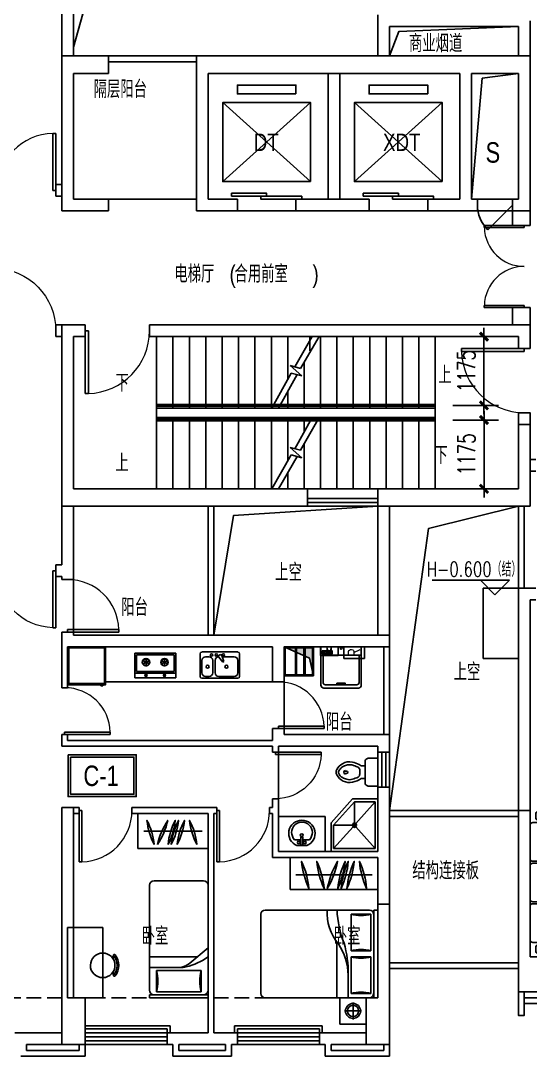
# Model space of a CAD drawing. Extents: x -455524 to -421924, y -543872 to -514072.
# Drawn here: x -443424 to -434722, y -543872 to -526172 of the extents above; entities that cross this region are included whole.
import ezdxf

# ---------------------------------------------------------------- set-up
doc = ezdxf.new("R2010")
doc.units = 0
doc.header["$LTSCALE"] = 1000
doc.header["$MEASUREMENT"] = 0
doc.linetypes.add('DASH', pattern=[0.35, 0.25, -0.1])
doc.layers.get('0').update_dxf_attribs({"linetype": 'CONTINUOUS'})
doc.layers.get('Defpoints').update_dxf_attribs({"linetype": 'CONTINUOUS'})
for name, color, linetype in [('COLUMN', 5, 'CONTINUOUS'), ('FUR', 8, 'CONTINUOUS'), ('LINE', 21, 'CONTINUOUS'), ('LVTRY', 8, 'CONTINUOUS'), ('PUB_DIM', 3, 'CONTINUOUS'), ('PUB_TEXT', 7, 'CONTINUOUS'), ('R_NAME', 255, 'CONTINUOUS'), ('STAIR', 3, 'CONTINUOUS'), ('WALL', 2, 'CONTINUOUS'), ('WINDOW', 3, 'CONTINUOUS'), ('WINDOW2', 4, 'CONTINUOUS'), ('家具', 145, 'CONTINUOUS'), ('户型编号', 7, 'CONTINUOUS'), ('拦杆', 3, 'CONTINUOUS'), ('栏杆', 140, 'CONTINUOUS'), ('热水器', 193, 'CONTINUOUS'), ('燃气表', 3, 'CONTINUOUS')]:
    doc.layers.add(name, color=color, linetype=linetype)
doc.styles.add('_TCH_DIM', font='SIMPLEX', dxfattribs={"bigfont": 'GBCBIG'})
doc.styles.add('_ZBHZ', font='zbtxt.shx', dxfattribs={"width": 0.8, "bigfont": 'ZBHZ.shx'})
doc.styles.add('DIM_FONT', font='ROMAND.shx', dxfattribs={"width": 0.7})
doc.styles.add('RMD', font='romand.shx', dxfattribs={"width": 0.85})
doc.dimstyles.new('DIMN', dxfattribs={"dimtxt": 300, "dimasz": 1, "dimexe": 250, "dimexo": 300, "dimgap": 150, "dimtad": 1, "dimdec": 0, "dimzin": 0, "dimdsep": 46, "dimtxsty": 'DIM_FONT', "dimblk": '_DIMX', "dimcen": 0.09, "dimclrt": 7, "dimadec": 0, "dimazin": 0, "dimtfac": 1, "dimtdec": 0, "dimtix": 1, "dimtmove": 2, "dimatfit": 3, "dimldrblk": '_DIMX', "dimfxl": 1, "dimtolj": 1, "dimtzin": 0, "dimarcsym": 0})

# ---------------------------------------------------------------- blocks, each defined once
blk = doc.blocks.new('$PLAN$00001587')
for p, q in [((-173, 177), (-179, 184)), ((-137, 159), (-161, 187)), ((-121, 172), (-145, 200)), ((122, 171), (146, 200)), ((137, 159), (162, 187)), ((173, 177), (179, 184)), ((210, 4), (210, -4))]:
    blk.add_line(p, q)
at = {"linetype": 'Continuous'}
blk.add_arc((0, 0), 210, 0.9699, 359.0301, dxfattribs=at)
for centre, radius, start, end in [((-165, 197), 20, 129.3676, 223.7793), ((0, -4), 280, 50.6324, 129.3676), ((0, -4), 250, 46.2207, 133.7793), ((165, 197), 20, 316.2207, 50.6324)]:
    blk.add_arc(centre, radius, start, end)
blk = doc.blocks.new('bed')
at = {"layer": '家具'}
for p, q in [((3756605, -1061231), (3756605, -1060231)), ((3756657, -1060231), (3756605, -1060231)), ((3756657, -1061231), (3756657, -1060231)), ((3756709, -1060348), (3756709, -1061114)), ((3757072, -1060348), (3756709, -1060348)), ((3756735, -1060231), (3758527, -1060231)), ((3757072, -1061114), (3757072, -1060348)), ((3757124, -1060231), (3757124, -1060782)), ((3757306, -1060231), (3757306, -1061049)), ((3758605, -1060309), (3758605, -1061153)), ((3757458, -1061231), (3757198, -1060921)), ((3756709, -1061114), (3757072, -1061114)), ((3756657, -1061231), (3756605, -1061231)), ((3758527, -1061231), (3756735, -1061231))]:
    blk.add_line(p, q, dxfattribs=at)
for centre, radius, start, end in [((3756735, -1060309), 77.9, 90, 180), ((3756891, -1059725), 649, 253.7398, 286.2602), ((3758527, -1060309), 77.9, 0, 90), ((3757436, -1060720), 312, 180, 220.1059), ((3757436, -1060782), 312, 180, 193.3928), ((3758161, -1060610), 1057, 193.3928, 216.0202), ((3756891, -1061738), 649, 73.7398, 106.2602), ((3756735, -1061153), 77.9, 180, 270), ((3758527, -1061153), 77.9, 270, 0)]:
    blk.add_arc(centre, radius, start, end, dxfattribs=at)
blk = doc.blocks.new('$plan$00000379')
for p, q in [((-575, 18), (-536, 18)), ((-572, 18), (-572, 18)), ((-536, -22), (-576, -21))]:
    blk.add_line(p, q)
for points in [[(-285, -110, -0.082371), (-434, -171, -0.174047), (-592, -152, -0.152847), (-702, -46, -0.25487), (-702, 46, -0.135193), (-607, 144, -0.19268), (-434, 171, -0.066715), (-320, 128, 0.008412), (-285, 110), (-220, 110), (-220, -110)], [(-307, -1, -0.073764), (-317, -64, -0.219411), (-337, -85, -0.018016), (-436, -122, -0.163008), (-533, -122, -0.084559), (-606, -92, -0.185519), (-666, -26, -0.252786), (-658, 39, -0.083694), (-606, 90, -0.078323), (-556, 115, -0.086951), (-477, 126, -0.071278), (-416, 114, -0.021719), (-371, 97, 0.016169), (-337, 83, -0.158768), (-324, 73, -0.168814), (-308, 12)]]:
    blk.add_lwpolyline(points, format="xyb", close=True)
for points in [[(-155, 240, 0.414214), (-220, 175, 0.414214)], [(-220, -175, 0.414214), (-155, -240, 0.414214)]]:
    blk.add_lwpolyline(points, format="xyb")
for points in [[(0, 240), (-155, 240)], [(0, -240), (0, 240)], [(-220, 110), (-285, 110)], [(-220, 175), (-220, -175)], [(-285, -110), (-220, -110)], [(-155, -240), (0, -240)]]:
    blk.add_lwpolyline(points)
for centre, radius, start, end in [((-549, -3), 33.2, 100.0495, 259.9505), ((-536, -2), 20, 270, 90)]:
    blk.add_arc(centre, radius, start, end)
blk = doc.blocks.new('A$C1D296921')
for p, q in [((570, 650), (570, 670)), ((600, 670), (570, 670)), ((600, 650), (600, 670))]:
    blk.add_line(p, q)
for points in [[(0, 0), (650, 0), (650, 650), (0, 650)], [(20, 20), (630, 20), (630, 630), (20, 630)]]:
    blk.add_lwpolyline(points, close=True)
blk = doc.blocks.new('$plan$00000349')
at = {"color": 0, "linetype": 'ByBlock'}
for p, q in [((-307, 0), (307, 0)), ((-338, -419), (-338, -31)), ((-307, -143), (-307, -358)), ((-184, -82), (-245, -82)), ((-123, -358), (-123, -143)), ((-82, -143), (-82, -358)), ((53, -173), (-18, -87)), ((2, -48), (-12, -57)), ((31, -59), (70, -163)), ((245, -82), (40, -82)), ((70, -163), (53, -173)), ((307, -358), (307, -143)), ((337, -31), (337, -419)), ((307, -450), (-307, -450)), ((-245, -419), (-184, -419)), ((-20, -419), (245, -419))]:
    blk.add_line(p, q, dxfattribs=at)
for centre, radius in [((-143, -51), 20.5), ((-61, -51), 20.5), ((61, -51), 20.5), ((-210, -251), 25.6), ((112, -251), 25.6)]:
    blk.add_circle(centre, radius, dxfattribs=at)
for centre, radius, start, end in [((-307, -31), 30.7, 90, 180), ((307, -31), 30.7, 0, 90), ((-245, -143), 61.4, 90, 180), ((-184, -143), 61.4, 0, 90), ((-20, -143), 61.4, 90, 180), ((-2, -74), 20.5, 120, 219.4623), ((12, -66), 20.5, 20.5377, 120), ((245, -143), 61.4, 0, 90), ((-307, -419), 30.7, 180, 270), ((-245, -358), 61.4, 180, 270), ((-184, -358), 61.4, 270, 0), ((-20, -358), 61.4, 180, 270), ((245, -358), 61.4, 270, 0), ((307, -419), 30.7, 270, 0)]:
    blk.add_arc(centre, radius, start, end, dxfattribs=at)
blk = doc.blocks.new('$plan$00001628')
for p, q in [((-20, 0), (20, 0)), ((20, 0), (20, -150)), ((-23, -104), (-144, -104)), ((-20, -150), (-20, 0)), ((20, -150), (-20, -150)), ((136, -104), (24, -104))]:
    blk.add_line(p, q)
blk.add_lwpolyline([(-97, 9, 5.110404), (92, 9)], format="xyb", close=True)
for centre, radius in [((-57, -52), 26.7), ((0, -190), 27.8), ((57, -52), 26.7)]:
    blk.add_circle(centre, radius)
blk.add_arc((-4, -243), 197, 135.2527, 44.7473)
blk = doc.blocks.new('A$C70047E59')
for p, q in [((0, 700), (0, 0)), ((0, 700), (424, 700)), ((80, 700), (80, 0)), ((110, 670), (110, 30)), ((110, 670), (394, 670)), ((258, 524), (232, 570)), ((277, 524), (304, 570)), ((394, 670), (394, 30)), ((424, 700), (424, 0)), ((249, 508), (196, 508)), ((258, 491), (232, 445)), ((277, 491), (304, 445)), ((287, 508), (340, 508)), ((249, 192), (196, 192)), ((258, 209), (232, 255)), ((277, 209), (304, 255)), ((287, 192), (340, 192)), ((0, 0), (424, 0)), ((110, 30), (394, 30)), ((258, 176), (232, 130)), ((277, 176), (304, 130))]:
    blk.add_line(p, q)
for centre, radius in [((268, 508), 63.8), ((268, 508), 58.8), ((44, 508), 18.8), ((44, 508), 13.8), ((268, 508), 18.8), ((268, 508), 13.8), ((44, 192), 18.8), ((44, 192), 13.8), ((268, 192), 63.8), ((268, 192), 58.8), ((268, 192), 18.8), ((268, 192), 13.8)]:
    blk.add_circle(centre, radius)
blk = doc.blocks.new('$PLAN$00000313')
at = {"color": 0, "linetype": 'ByBlock'}
for p, q in [((-2000, 72), (-2000, 1428)), ((-1928, 1500), (-145, 1500)), ((-458, 1428), (-458, 801)), ((-120, 1428), (-458, 1428)), ((-120, 801), (-120, 1428)), ((-72, 1500), (-72, 0)), ((-72, 1500), (0, 1500)), ((0, 1500), (0, 0)), ((-699, 946), (-699, 0)), ((-458, 801), (-120, 801)), ((-458, 699), (-458, 72)), ((-120, 699), (-458, 699)), ((-120, 72), (-120, 699)), ((-506, 398), (-506, 0)), ((-145, 0), (-1928, 0)), ((-458, 72), (-120, 72)), ((-72, 0), (0, 0))]:
    blk.add_line(p, q, dxfattribs=at)
for centre, radius, start, end in [((-1928, 1428), 72.3, 90, 180), ((-18, 1464), 852, 177.5673, 219.5461), ((1073, 1581), 1773, 182.616, 201.4069), ((-289, 2006), 602, 253.7398, 286.2602), ((-145, 1428), 72.3, 0, 90), ((-1574, 344), 1069, 2.229, 32.7075), ((-2367, 420), 1861, 359.3228, 16.0392), ((-289, 223), 602, 73.7398, 106.2602), ((-289, 1277), 602, 253.7398, 286.2602), ((-1928, 72), 72.3, 180, 270), ((-289, -506), 602, 73.7398, 106.2602), ((-145, 72), 72.3, 270, 0)]:
    blk.add_arc(centre, radius, start, end, dxfattribs=at)
blk = doc.blocks.new('A$C4C875361')
blk.add_line((4, 561), (687, 561))
blk.add_lwpolyline([(640, 0), (50, 0, -0.414214), (0, 50), (0, 706), (690, 706), (690, 50, -0.414214)], format="xyb", close=True)
blk.add_lwpolyline([(652, 561), (652, 95, -0.414214), (612, 55), (78, 55, -0.414214), (38, 95), (38, 561)], format="xyb")
for points in [[(668, 634), (497, 634), (497, 586), (668, 586)], [(508, 620), (522, 620), (522, 607), (508, 607)], [(534, 620), (547, 620), (547, 607), (534, 607)], [(558, 620), (572, 620), (572, 607), (558, 607)], [(584, 620), (598, 620), (598, 607), (584, 607)], [(626, 596), (654, 596), (654, 626), (626, 626)]]:
    blk.add_lwpolyline(points, close=True)
blk.add_lwpolyline([(274, 55), (274, 82), (345, 82), (416, 82), (416, 55)])
blk.add_circle((345, 680), 16)
blk = doc.blocks.new('A$C75AC3E41')
at = {"layer": 'FUR'}
for p, q in [((847, 3727), (847, 3650)), ((1463, 3771), (891, 3771)), ((1507, 3727), (1507, 3650)), ((1554, 3727), (1554, 3650)), ((2170, 3771), (1598, 3771)), ((2214, 3727), (2214, 3650)), ((651, 3543), (651, 3180)), ((695, 3587), (772, 3587)), ((816, 3543), (816, 3180)), ((1463, 3606), (891, 3606)), ((1441, 3573), (913, 3573)), ((2170, 3606), (1598, 3606)), ((2148, 3573), (1620, 3573)), ((2259, 3543), (2259, 3180)), ((2380, 3587), (2303, 3587)), ((2424, 3543), (2424, 3180)), ((847, 3507), (847, 3100)), ((1507, 3507), (1507, 3100)), ((1554, 3507), (1554, 3100)), ((2214, 3507), (2214, 3100)), ((114, 3079), (114, 3002)), ((603, 3123), (158, 3123)), ((647, 3079), (647, 3002)), ((695, 3136), (772, 3136)), ((1441, 3034), (913, 3034)), ((2148, 3034), (1620, 3034)), ((2380, 3136), (2303, 3136)), ((14, 2880), (14, 2308)), ((58, 2924), (135, 2924)), ((603, 2958), (158, 2958)), ((179, 2880), (179, 2308)), ((213, 2858), (213, 2330)), ((279, 2924), (686, 2924)), ((752, 2858), (752, 2330)), ((1119, 2659), (1119, 1380)), ((1881, 2659), (1119, 2659)), ((1881, 1380), (1881, 2659)), ((1306, 2472), (1306, 1567)), ((1694, 2472), (1306, 2472)), ((1339, 2439), (1339, 1600)), ((1661, 2439), (1339, 2439)), ((1661, 1600), (1661, 2439)), ((1694, 1567), (1694, 2472)), ((14, 2187), (14, 1615)), ((58, 2264), (135, 2264)), ((58, 2231), (135, 2231)), ((179, 2187), (179, 1615)), ((213, 2165), (213, 1637)), ((279, 2264), (686, 2264)), ((279, 2231), (686, 2231)), ((752, 2165), (752, 1637)), ((1339, 1600), (1661, 1600)), ((14, 922), (14, 1494)), ((58, 1573), (135, 1573)), ((58, 1538), (135, 1538)), ((179, 922), (179, 1494)), ((213, 944), (213, 1472)), ((279, 1573), (686, 1573)), ((279, 1538), (686, 1538)), ((752, 944), (752, 1472)), ((1306, 1567), (1694, 1567)), ((1119, 1380), (1881, 1380)), ((1086, 917), (1614, 917)), ((58, 878), (135, 878)), ((114, 724), (114, 801)), ((603, 845), (158, 845)), ((279, 878), (686, 878)), ((647, 724), (647, 801)), ((824, 408), (824, 771)), ((868, 815), (945, 815)), ((989, 408), (989, 771)), ((1020, 444), (1020, 851)), ((1680, 444), (1680, 851)), ((1711, 408), (1711, 771)), ((1832, 815), (1755, 815)), ((1876, 408), (1876, 771)), ((603, 680), (158, 680)), ((868, 364), (945, 364)), ((1086, 378), (1614, 378)), ((1832, 364), (1755, 364)), ((1020, 301), (1020, 224)), ((1064, 345), (1636, 345)), ((1636, 180), (1064, 180)), ((1680, 301), (1680, 224))]:
    blk.add_line(p, q, dxfattribs=at)
for centre, radius, start, end in [((891, 3727), 44, 90, 180), ((1463, 3727), 44, 360, 90), ((1598, 3727), 44, 90, 180), ((2170, 3727), 44, 360, 90), ((695, 3543), 44, 90, 180), ((772, 3543), 44, 360, 90), ((891, 3650), 44, 180, 270), ((913, 3507), 66, 90, 180), ((1441, 3507), 66, 360, 90), ((1463, 3650), 44, 270, 360), ((1598, 3650), 44, 180, 270), ((1620, 3507), 66, 90, 180), ((2148, 3507), 66, 360, 90), ((2170, 3650), 44, 270, 360), ((2303, 3543), 44, 90, 180), ((2380, 3543), 44, 360, 90), ((158, 3079), 44, 90, 180), ((603, 3079), 44, 360, 90), ((695, 3180), 44, 180, 270), ((772, 3180), 44, 270, 360), ((913, 3100), 66, 180, 270), ((1441, 3100), 66, 270, 360), ((1620, 3100), 66, 180, 270), ((2148, 3100), 66, 270, 360), ((2303, 3180), 44, 180, 270), ((2380, 3180), 44, 270, 360), ((58, 2880), 44, 90, 180), ((158, 3002), 44, 180, 270), ((135, 2880), 44, 360, 90), ((279, 2858), 66, 90, 180), ((603, 3002), 44, 270, 360), ((686, 2858), 66, 360, 90), ((58, 2308), 44, 180, 270), ((135, 2308), 44, 270, 360), ((279, 2330), 66, 180, 270), ((686, 2330), 66, 270, 360), ((58, 2187), 44, 90, 180), ((135, 2187), 44, 360, 90), ((279, 2165), 66, 90, 180), ((686, 2165), 66, 360, 90), ((58, 1617), 44, 180, 270), ((135, 1617), 44, 270, 360), ((279, 1639), 66, 180, 270), ((686, 1639), 66, 270, 360), ((58, 1494), 44, 90, 180), ((135, 1494), 44, 360, 90), ((279, 1472), 66, 90, 180), ((686, 1472), 66, 360, 90), ((58, 922), 44, 180, 270), ((135, 922), 44, 270, 360), ((279, 944), 66, 180, 270), ((686, 944), 66, 270, 360), ((1086, 851), 66, 90, 180), ((1614, 851), 66, 360, 90), ((158, 801), 44, 90, 180), ((158, 724), 44, 180, 270), ((603, 801), 44, 360, 90), ((603, 724), 44, 270, 360), ((868, 771), 44, 90, 180), ((945, 771), 44, 360, 90), ((1755, 771), 44, 90, 180), ((1832, 771), 44, 360, 90), ((868, 408), 44, 180, 270), ((945, 408), 44, 270, 360), ((1086, 444), 66, 180, 270), ((1614, 444), 66, 270, 360), ((1755, 408), 44, 180, 270), ((1832, 408), 44, 270, 360), ((1064, 301), 44, 90, 180), ((1064, 224), 44, 180, 270), ((1636, 301), 44, 360, 90), ((1636, 224), 44, 270, 360)]:
    blk.add_arc(centre, radius, start, end, dxfattribs=at)
blk = doc.blocks.new('$TCHSYS$DOOR2D')
for p, q in [((0.45, 0.975), (0.5, 0.975)), ((0.45, 0), (0.45, 0.975)), ((0.5, 0), (0.5, 0.975)), ((0.5, 0), (0.45, 0))]:
    blk.add_line(p, q)
at = {"lineweight": 13}
blk.add_arc((0.475, 0), 0.975, 91.4693, 180, dxfattribs=at)
blk = doc.blocks.new('A$C6A841A3C')
blk.add_hatch(color=256).paths.add_polyline_path([(20, 50), (87, 353), (520, 550), (20, 550)])
at = {"linetype": 'ByBlock'}
for points in [[(20, 50), (520, 50), (520, 550), (20, 550)], [(38, 532), (165, 532), (165, 68), (38, 68)], [(184, 532), (311, 532), (311, 68), (184, 68)], [(329, 532), (502, 532), (502, 68), (329, 68)]]:
    blk.add_lwpolyline(points, close=True, dxfattribs=at)
blk.add_lwpolyline([(20, 50), (87, 353), (520, 550), (20, 550)], close=True)
blk = doc.blocks.new('$plan$00002156')
for p, q in [((-450, 450, 0), (450, 450, 0)), ((-450, -450, 0), (-450, 450, 0)), ((-400, 400, 0), (400, 400, 0)), ((-400, 400, 0), (-26.2175, 26.2175, 0)), ((-400, -400, 0), (-400, 400, 0)), ((26.4075, 26.41, 0), (400, 400, 0)), ((400, 400, 0), (400, 0, 0)), ((450, 450, 0), (450, -37.5, 0)), ((0, 0, 0), (-25, 0, 0)), ((0, 0, 0), (0, 25, 0)), ((25, 0, 0), (0, 0, 0)), ((0, -25, 0), (0, 0, 0)), ((0, -400, 0), (400, 0, 0)), ((400, 0, 0), (37.5, 0, 0)), ((-400, -400, 0), (-26.5225, -26.5225, 0)), ((0, -400, 0), (0, -37.5, 0)), ((37.5, -450, 0), (450, -37.5, 0)), ((37.5, -450, 0), (-450, -450, 0)), ((0, -400, 0), (-400, -400, 0))]:
    blk.add_line(p, q)
for radius in [37.5, 25]:
    blk.add_circle((0, 0, 0), radius)
blk = doc.blocks.new('$DorLib2D$00000001')
for p, q in [((0.45, 0.975), (0.5, 0.975)), ((0.45, 0), (0.45, 0.975)), ((0.5, 0), (0.5, 0.975)), ((0.5, 0), (0.45, 0))]:
    blk.add_line(p, q)
at = {"lineweight": 13}
blk.add_arc((0.475, 0), 0.975, 91.4693, 180, dxfattribs=at)
blk = doc.blocks.new('$TCHSYS$WIN2D')
for p, q in [((-0.5, 0.5), (0.5, 0.5)), ((0.5, 0.167), (-0.5, 0.167)), ((0.5, -0.167), (-0.5, -0.167)), ((-0.5, -0.5), (0.5, -0.5))]:
    blk.add_line(p, q)
blk = doc.blocks.new('$DorLib2D$00000002')
for p, q in [((-0.5, 0), (-0.5, 0.4875)), ((-0.475, 0.4875), (-0.5, 0.4875)), ((-0.475, 0), (-0.475, 0.4875)), ((0.475, 0), (0.475, 0.4875)), ((0.475, 0.4875), (0.5, 0.4875)), ((0.5, 0), (0.5, 0.4875)), ((-0.5, 0), (-0.475, 0)), ((0.5, 0), (0.475, 0))]:
    blk.add_line(p, q)
at = {"lineweight": 13}
for centre, start, end in [((-0.4875, 0), 0, 88.53072), ((0.4875, 0), 91.46928, 180)]:
    blk.add_arc(centre, 0.4875, start, end, dxfattribs=at)
blk = doc.blocks.new('$DorLib2D$00000114')
at = {"color": 0}
blk.add_line((0.5, 0), (-0.207, 0.707), dxfattribs=at)
blk.add_arc((0.5, 0), 1, 135, 180, dxfattribs=at)
blk = doc.blocks.new('燃气')
at = {"layer": '燃气表'}
blk.add_lwpolyline([(109648, 117774), (109948, 117774), (109948, 117924), (109648, 117924)], close=True, dxfattribs=at)
at = {"layer": '燃气表', "style": 'RMD', "width": 0.8}
blk.add_text('M', height=130, rotation=0.591, dxfattribs=at).set_placement((109741, 117783))
blk = doc.blocks.new('RSQ')
blk.add_lwpolyline([(0, 200), (350, 200), (350, 0), (0, 0)], close=True)
at = {"style": 'RMD', "width": 0.8}
blk.add_text('R', height=200, rotation=270.591, dxfattribs=at).set_placement((73, 171))
blk = doc.blocks.new('标高-a')
at = {"layer": 'PUB_DIM'}
for p, q in [((0, 0), (-150, 150)), ((-150, 150), (645, 150)), ((0, 0), (150, 150))]:
    blk.add_line(p, q, dxfattribs=at)
at = {"layer": 'PUB_TEXT', "style": '_TCH_DIM', "width": 0.705882}
blk.add_attdef('AFSF', (124, 209), '', height=149, dxfattribs=at)
blk = doc.blocks.new('_DIMX')
blk.add_line((-150, 0), (150, 0))
at = {"const_width": 50}
blk.add_lwpolyline([(-70, -70), (70, 70)], dxfattribs=at)
blk = doc.blocks.new('*D128')
at = {"layer": 'Defpoints', "color": 0, "transparency": 16777216}
for p in [(-436344, -532997), (-436344, -534172), (-435512, -534172)]:
    blk.add_point(p, dxfattribs=at)
at = {"layer": 'PUB_DIM', "color": 0, "lineweight": -2, "transparency": 16777216}
for p, q in [((-436044, -532997), (-435262, -532997)), ((-435512, -532998), (-435512, -534171)), ((-436044, -534172), (-435262, -534172))]:
    blk.add_line(p, q, dxfattribs=at)
for p, rotation in [((-435512, -532997), 90), ((-435512, -534172), 270)]:
    blk.add_blockref('_DIMX', p, dxfattribs=dict(at, rotation=rotation))
at = {"layer": 'PUB_DIM', "color": 7, "transparency": 16777216, "insert": (-435812, -533584), "char_height": 300, "attachment_point": 5, "rotation": 90, "style": 'DIM_FONT'}
blk.add_mtext('\\A1;1175', dxfattribs=at)

msp = doc.modelspace()

# ---------------------------------------------------------------- linework, layer by layer
at = {"layer": 'COLUMN', "linetype": 'ByBlock'}
for p, q in [((-441924.3, -526771.6), (-442724.3, -526771.6)), ((-442724.3, -526771.6), (-442724.3, -529421.6)), ((-441924.3, -527071.6), (-441924.3, -526771.6)), ((-442524.3, -529221.6), (-442524.3, -527071.6)), ((-442524.3, -527071.6), (-441924.3, -527071.6)), ((-441924.3, -529221.6), (-442524.3, -529221.6)), ((-441924.3, -529421.6), (-441924.3, -529221.6)), ((-442724.3, -529421.6), (-441924.3, -529421.6)), ((-434724.3, -531071.6), (-435024.3, -531071.6)), ((-435024.3, -531071.6), (-435024.3, -531371.6)), ((-434724.3, -531371.6), (-434724.3, -531071.6)), ((-442324.3, -531371.6), (-442724.3, -531371.6)), ((-442724.3, -531371.6), (-442724.3, -534471.6)), ((-442324.3, -531571.6), (-442324.3, -531371.6)), ((-434724.3, -531371.6), (-441224.3, -531371.6)), ((-441224.3, -531371.6), (-441224.3, -531571.6)), ((-434724.3, -531771.6), (-434724.3, -531371.6)), ((-442524.3, -534171.6), (-442524.3, -531571.6)), ((-442524.3, -531571.6), (-442324.3, -531571.6)), ((-441224.3, -531571.6), (-434924.3, -531571.6)), ((-434924.3, -531571.6), (-434924.3, -531771.6)), ((-434924.3, -531771.6), (-434724.3, -531771.6)), ((-436344.3, -532791.6), (-441104.3, -532791.6)), ((-441104.3, -532951.6), (-441104.3, -532791.6)), ((-436344.3, -532951.6), (-436344.3, -532791.6)), ((-436344.3, -532951.6), (-441104.3, -532951.6)), ((-434724.3, -533071.6), (-434924.3, -533071.6)), ((-434924.3, -533071.6), (-434924.3, -534171.6)), ((-434724.3, -534471.6), (-434724.3, -533071.6)), ((-438524.3, -534171.6), (-442524.3, -534171.6)), ((-438524.3, -534471.6), (-438524.3, -534171.6)), ((-437324.3, -534171.6), (-437324.3, -534471.6)), ((-434924.3, -534171.6), (-437324.3, -534171.6)), ((-442724.3, -534471.6), (-438524.3, -534471.6)), ((-437324.3, -534471.6), (-434724.3, -534471.6)), ((-442524.3, -539621.6), (-442724.3, -539621.6)), ((-442724.3, -539621.6), (-442724.3, -543671.6)), ((-442524.3, -542871.6), (-442524.3, -539621.6)), ((-434724.3, -539671.6), (-434924.3, -539671.6)), ((-434924.3, -539671.6), (-434924.3, -542771.6)), ((-434724.3, -542171.6), (-434724.3, -539671.6)), ((-437324.3, -541271.6), (-437324.3, -542871.6)), ((-437124.3, -541271.6), (-437324.3, -541271.6)), ((-437124.3, -543671.6), (-437124.3, -541271.6)), ((-434524.3, -542171.6), (-434724.3, -542171.6)), ((-434924.3, -542771.6), (-434524.3, -542771.6)), ((-442324.3, -542871.6), (-442524.3, -542871.6)), ((-442324.3, -543671.6), (-442324.3, -542871.6)), ((-437324.3, -542871.6), (-437524.3, -542871.6)), ((-437524.3, -542871.6), (-437524.3, -543671.6)), ((-442724.3, -543671.6), (-442324.3, -543671.6)), ((-437524.3, -543671.6), (-437124.3, -543671.6))]:
    msp.add_line(p, q, dxfattribs=at)
at = {"layer": 'COLUMN'}
for p, q in [((-434724.3, -526771.6), (-440424.3, -526771.6)), ((-440424.3, -526771.6), (-440424.3, -529421.6)), ((-434724.3, -529421.6), (-434724.3, -526771.6)), ((-440224.3, -529221.6), (-440224.3, -527071.6)), ((-440224.3, -527071.6), (-435924.3, -527071.6)), ((-435924.3, -527071.6), (-435924.3, -529221.6)), ((-435724.3, -529221.6), (-435724.3, -527071.6)), ((-435724.3, -527071.6), (-434924.3, -527071.6)), ((-434924.3, -527071.6), (-434924.3, -529221.6)), ((-439724.3, -529221.6), (-440224.3, -529221.6)), ((-439724.3, -529421.6), (-439724.3, -529221.6)), ((-435924.3, -529221.6), (-436474.3, -529221.6)), ((-436474.3, -529221.6), (-436474.3, -529421.6)), ((-435624.3, -529221.6), (-435724.3, -529221.6)), ((-435624.3, -529421.6), (-435624.3, -529221.6)), ((-434924.3, -529221.6), (-435024.3, -529221.6)), ((-435024.3, -529221.6), (-435024.3, -529421.6)), ((-440424.3, -529421.6), (-439724.3, -529421.6)), ((-436474.3, -529421.6), (-435624.3, -529421.6)), ((-435024.3, -529421.6), (-435024.3, -529671.6)), ((-435024.3, -529421.6), (-434724.3, -529421.6)), ((-434724.3, -529671.6), (-434724.3, -529421.6)), ((-435024.3, -529671.6), (-434724.3, -529671.6))]:
    msp.add_line(p, q, dxfattribs=at)
at = {"layer": 'LINE', "linetype": 'ByBlock'}
for p, q in [((-437324.3, -536671.6), (-437324.3, -534471.6)), ((-437124.3, -536671.6), (-437124.3, -534471.6)), ((-434924.3, -539671.6), (-437124.3, -539671.6)), ((-434924.3, -539771.6), (-437124.3, -539771.6)), ((-434924.3, -542271.6), (-437124.3, -542271.6)), ((-434924.3, -542371.6), (-437124.3, -542371.6))]:
    msp.add_line(p, q, dxfattribs=at)
for points in [[(-442524.3, -526621.6), (-441904.9, -524400.7), (-434924.3, -523671.6)], [(-437124.3, -526771.6), (-436967.7, -526357.8), (-434924.3, -526271.6)], [(-435724.3, -529221.6), (-435543.6, -527155.9), (-434924.3, -527071.6)], [(-440124.3, -536671.6), (-439787.8, -534628.2), (-437324.3, -534471.6)], [(-437124.3, -539671.6), (-436457.7, -534848.4), (-434924.3, -534471.6)], [(-434924.3, -535871.6), (-435524.3, -535871.6), (-435524.3, -537071.6), (-434924.3, -537071.6)]]:
    msp.add_lwpolyline(points, dxfattribs=at)
at = {"layer": 'LVTRY', "linetype": 'ByBlock'}
for p, q in [((-439124.3, -537471.6), (-441974.3, -537471.6)), ((-438224.3, -539771.6), (-439024.3, -539771.6)), ((-438224.3, -540371.6), (-438224.3, -539771.6))]:
    msp.add_line(p, q, dxfattribs=at)
at = {"layer": 'STAIR', "linetype": 'ByBlock'}
for p, q in [((-440424.3, -526771.6), (-441924.3, -526771.6)), ((-440424.3, -526871.6), (-441924.3, -526871.6)), ((-440224.3, -536671.6), (-440224.3, -534471.6)), ((-440124.3, -536671.6), (-440124.3, -534471.6)), ((-434924.3, -535871.6), (-434924.3, -534471.6)), ((-434824.3, -535871.6), (-434824.3, -534471.6)), ((-437224.3, -536871.6), (-437224.3, -538371.6)), ((-437124.3, -536871.6), (-437124.3, -538371.6))]:
    msp.add_line(p, q, dxfattribs=at)
at = {"layer": 'STAIR'}
for p, q in [((-439974.3, -528921.6), (-438474.3, -527571.6)), ((-438474.3, -528921.6), (-439974.3, -527571.6)), ((-437724.3, -528921.6), (-436224.3, -527571.6)), ((-436224.3, -528921.6), (-437724.3, -527571.6)), ((-439724.3, -529421.6), (-438724.3, -529421.6)), ((-437474.3, -529421.6), (-436474.3, -529421.6)), ((-441104.3, -532791.6), (-441104.3, -531571.6)), ((-440824.3, -532791.6), (-440824.3, -531571.6)), ((-440544.3, -532791.6), (-440544.3, -531571.6)), ((-440264.3, -532791.6), (-440264.3, -531571.6)), ((-439984.3, -532791.6), (-439984.3, -531571.6)), ((-439704.3, -532791.6), (-439704.3, -531571.6)), ((-439424.3, -532791.6), (-439424.3, -531571.6)), ((-439144.3, -532791.6), (-439144.3, -531571.6)), ((-438864.3, -532296.6), (-438864.3, -531571.6)), ((-438445.6, -531571.6), (-438743.9, -532088.3)), ((-438330.2, -531571.6), (-438643.5, -532114.2)), ((-438484.3, -531811.7), (-438484.3, -531571.6)), ((-438304.3, -532791.6), (-438304.3, -531571.6)), ((-438024.3, -532791.6), (-438024.3, -531571.6)), ((-437744.3, -532791.6), (-437744.3, -531571.6)), ((-437464.3, -532791.6), (-437464.3, -531571.6)), ((-437184.3, -532791.6), (-437184.3, -531571.6)), ((-436904.3, -532791.6), (-436904.3, -531571.6)), ((-436624.3, -532791.6), (-436624.3, -531571.6)), ((-436344.3, -532791.6), (-436344.3, -531571.6)), ((-438584.3, -532791.6), (-438584.3, -532011.7)), ((-438805.1, -532194.1), (-439138.5, -532791.6)), ((-438704.6, -532220.1), (-439023, -532791.6)), ((-438643.5, -532114.2), (-438824.3, -532067.5)), ((-438824.3, -532067.5), (-438624.2, -532240.8)), ((-438624.2, -532240.8), (-438805.1, -532194.1)), ((-438864.3, -532791.6), (-438864.3, -532496.6)), ((-441104.3, -534171.6), (-441104.3, -532951.6)), ((-440824.3, -534171.6), (-440824.3, -532951.6)), ((-440544.3, -534171.6), (-440544.3, -532951.6)), ((-440264.3, -534171.6), (-440264.3, -532951.6)), ((-439984.3, -534171.6), (-439984.3, -532951.6)), ((-439704.3, -534171.6), (-439704.3, -532951.6)), ((-439424.3, -534171.6), (-439424.3, -532951.6)), ((-439144.3, -534171.6), (-439144.3, -532951.6)), ((-438864.3, -533696.6), (-438864.3, -532951.6)), ((-438445.6, -532951.6), (-438743.9, -533488.3)), ((-438330.2, -532951.6), (-438643.5, -533514.2)), ((-438584.3, -533211.7), (-438584.3, -532951.6)), ((-438304.3, -534171.6), (-438304.3, -532951.6)), ((-438024.3, -534171.6), (-438024.3, -532951.6)), ((-437744.3, -534171.6), (-437744.3, -532951.6)), ((-437464.3, -534171.6), (-437464.3, -532951.6)), ((-437184.3, -534171.6), (-437184.3, -532951.6)), ((-436904.3, -534171.6), (-436904.3, -532951.6)), ((-436624.3, -534171.6), (-436624.3, -532951.6)), ((-436344.3, -534171.6), (-436344.3, -532951.6)), ((-438643.5, -533514.2), (-438824.3, -533467.5)), ((-438824.3, -533467.5), (-438624.2, -533640.8)), ((-438584.3, -534171.6), (-438584.3, -533411.7)), ((-438805.1, -533594.1), (-439138.5, -534171.6)), ((-438704.6, -533620.1), (-439023, -534171.6)), ((-438624.2, -533640.8), (-438805.1, -533594.1)), ((-438864.3, -534171.6), (-438864.3, -533896.6))]:
    msp.add_line(p, q, dxfattribs=at)
for points in [[(-438724.3, -527421.6), (-439724.3, -527421.6), (-439724.3, -527271.6), (-438724.3, -527271.6)], [(-436474.3, -527421.6), (-437474.3, -527421.6), (-437474.3, -527271.6), (-436474.3, -527271.6)], [(-438474.3, -528921.6), (-439974.3, -528921.6), (-439974.3, -527571.6), (-438474.3, -527571.6)], [(-436224.3, -528921.6), (-437724.3, -528921.6), (-437724.3, -527571.6), (-436224.3, -527571.6)], [(-439824.3, -529171.6), (-439224.3, -529171.6), (-439224.3, -529121.6), (-439824.3, -529121.6)], [(-438624.3, -529221.6), (-439324.3, -529221.6), (-439324.3, -529171.6), (-438624.3, -529171.6)], [(-437574.3, -529171.6), (-436974.3, -529171.6), (-436974.3, -529121.6), (-437574.3, -529121.6)], [(-436374.3, -529221.6), (-437074.3, -529221.6), (-437074.3, -529171.6), (-436374.3, -529171.6)]]:
    msp.add_lwpolyline(points, close=True, dxfattribs=at)
for points in [[(-441104.3, -532171.6, 0, 0, 0), (-439304.3, -532171.6, 50, 0, 0), (-439004.3, -532171.6, 0, 0, 0)], [(-436344.3, -532171.6, 0, 0, 0), (-438144.3, -532171.6, 50, 0, 0), (-438444.3, -532171.6, 0, 0, 0)], [(-441104.3, -533571.6, 0, 0, 0), (-439304.3, -533571.6, 50, 0, 0), (-439004.3, -533571.6, 0, 0, 0)], [(-436344.3, -533571.6, 0, 0, 0), (-438144.3, -533571.6, 50, 0, 0), (-438444.3, -533571.6, 0, 0, 0)]]:
    msp.add_lwpolyline(points, format="xyseb", dxfattribs=at)
at = {"layer": 'WALL'}
for p, q in [((-442724.3, -523671.6), (-442724.3, -526771.6)), ((-442524.3, -523671.6), (-442524.3, -526771.6)), ((-437324.3, -526071.6), (-437324.3, -526771.6)), ((-434724.3, -526171.6), (-434724.3, -526771.6)), ((-434924.3, -526271.6), (-437124.3, -526271.6)), ((-437124.3, -526271.6), (-437124.3, -526771.6)), ((-434924.3, -526271.6), (-434924.3, -526771.6)), ((-438174.3, -529221.6), (-438174.3, -527071.6)), ((-437974.3, -529221.6), (-437974.3, -527071.6)), ((-442724.3, -528971.6), (-442824.3, -528971.6)), ((-442824.3, -528971.6), (-442824.3, -529171.6)), ((-442824.3, -529171.6), (-442724.3, -529171.6)), ((-438724.3, -529221.6), (-438724.3, -529421.6)), ((-437474.3, -529221.6), (-438724.3, -529221.6)), ((-437474.3, -529421.6), (-437474.3, -529221.6)), ((-438724.3, -529421.6), (-437474.3, -529421.6)), ((-442824.3, -531371.6), (-442724.3, -531371.6)), ((-442824.3, -531371.6), (-442824.3, -531571.6)), ((-442824.3, -531571.6), (-442724.3, -531571.6)), ((-434624.3, -533671.6), (-434724.3, -533671.6)), ((-434724.3, -533871.6), (-434624.3, -533871.6)), ((-442724.3, -535471.6), (-442724.3, -534471.6)), ((-442524.3, -535571.6), (-442524.3, -534471.6)), ((-442724.3, -535471.6), (-442824.3, -535471.6)), ((-442824.3, -535471.6), (-442824.3, -535671.6)), ((-442524.3, -535721.6), (-442524.3, -535571.6)), ((-442824.3, -535671.6), (-442724.3, -535671.6)), ((-442724.3, -535671.6), (-442724.3, -535721.6)), ((-442724.3, -535721.6), (-442524.3, -535721.6)), ((-434924.3, -539671.6), (-434924.3, -535871.6)), ((-434624.3, -535871.6), (-434924.3, -535871.6)), ((-434724.3, -539671.6), (-434724.3, -536071.6)), ((-434724.3, -536071.6), (-434624.3, -536071.6)), ((-442524.3, -536621.6), (-442724.3, -536621.6)), ((-442724.3, -536621.6), (-442724.3, -536671.6)), ((-442524.3, -536671.6), (-442524.3, -536621.6)), ((-442724.3, -536671.6), (-442724.3, -536671.6)), ((-442724.3, -536671.6), (-442724.3, -537571.6)), ((-439024.3, -536671.6), (-442524.3, -536671.6)), ((-437124.3, -536671.6), (-439024.3, -536671.6)), ((-437124.3, -536871.6), (-437124.3, -536671.6)), ((-439124.3, -536871.6), (-442624.3, -536871.6)), ((-442624.3, -536871.6), (-442624.3, -536871.6)), ((-442624.3, -537571.6), (-442624.3, -536871.6)), ((-439124.3, -536871.6), (-439124.3, -537471.6)), ((-438924.3, -537471.6), (-438924.3, -536871.6)), ((-437124.3, -536871.6), (-438924.3, -536871.6)), ((-439124.3, -537471.6), (-438924.3, -537471.6)), ((-442724.3, -537571.6), (-442624.3, -537571.6)), ((-442624.3, -538371.6), (-442724.3, -538371.6)), ((-442724.3, -538371.6), (-442724.3, -538571.6)), ((-442624.3, -538471.6), (-442624.3, -538371.6)), ((-438924.3, -538271.6), (-439124.3, -538271.6)), ((-439124.3, -538271.6), (-439124.3, -538471.6)), ((-438924.3, -538371.6), (-438924.3, -538271.6)), ((-437124.3, -538371.6), (-438924.3, -538371.6)), ((-437124.3, -538671.6), (-437124.3, -538371.6)), ((-439124.3, -538571.6), (-442724.3, -538571.6)), ((-439124.3, -538471.6), (-442624.3, -538471.6)), ((-439124.3, -538571.6), (-439124.3, -538671.6)), ((-437324.3, -538571.6), (-439024.3, -538571.6)), ((-439024.3, -538671.6), (-439024.3, -538571.6)), ((-437324.3, -538571.6), (-437324.3, -538671.6)), ((-439124.3, -538671.6), (-439024.3, -538671.6)), ((-437324.3, -538671.6), (-437124.3, -538671.6)), ((-437124.3, -539271.6), (-437324.3, -539271.6)), ((-437324.3, -539271.6), (-437324.3, -540371.6)), ((-437124.3, -540421.6), (-437124.3, -539271.6)), ((-439024.3, -539471.6), (-439124.3, -539471.6)), ((-439124.3, -539471.6), (-439124.3, -539621.6)), ((-439024.3, -539671.6), (-439024.3, -539471.6)), ((-442424.3, -539621.6), (-442724.3, -539621.6)), ((-442724.3, -539621.6), (-442724.3, -539621.6)), ((-442524.3, -539621.6), (-442524.3, -539721.6)), ((-442424.3, -539721.6), (-442424.3, -539621.6)), ((-440174.3, -539621.6), (-441524.3, -539621.6)), ((-441524.3, -539621.6), (-441524.3, -539721.6)), ((-440074.3, -539621.6), (-440174.3, -539621.6)), ((-440074.3, -539721.6), (-440074.3, -539621.6)), ((-439124.3, -539621.6), (-439174.3, -539621.6)), ((-439174.3, -539621.6), (-439174.3, -539721.6)), ((-439024.3, -540371.6), (-439024.3, -539671.6)), ((-442524.3, -539721.6), (-442424.3, -539721.6)), ((-441524.3, -539721.6), (-440224.3, -539721.6)), ((-440224.3, -543471.6), (-440224.3, -539721.6)), ((-440124.3, -539721.6), (-440074.3, -539721.6)), ((-440124.3, -543471.6), (-440124.3, -539721.6)), ((-439174.3, -539721.6), (-439124.3, -539721.6)), ((-439124.3, -540471.6), (-439124.3, -539721.6)), ((-437324.3, -540371.6), (-439024.3, -540371.6)), ((-437324.3, -540471.6), (-439124.3, -540471.6)), ((-437324.3, -540471.6), (-437324.3, -541271.6)), ((-437124.3, -540421.6), (-437124.3, -541271.6)), ((-443374.3, -543471.6), (-443524.3, -543471.6)), ((-443374.3, -543471.6), (-442724.3, -543471.6)), ((-440774.3, -543471.6), (-440924.3, -543471.6)), ((-440924.3, -543471.6), (-440924.3, -543671.6)), ((-440774.3, -543471.6), (-440224.3, -543471.6)), ((-439874.3, -543471.6), (-440124.3, -543471.6)), ((-439724.3, -543471.6), (-439874.3, -543471.6)), ((-439724.3, -543671.6), (-439724.3, -543471.6)), ((-438174.3, -543471.6), (-438324.3, -543471.6)), ((-438324.3, -543471.6), (-438324.3, -543671.6)), ((-437524.3, -543471.6), (-438174.3, -543471.6)), ((-443324.3, -543771.6), (-443324.3, -543671.6)), ((-443324.3, -543671.6), (-442724.3, -543671.6)), ((-442424.3, -543671.6), (-442424.3, -543771.6)), ((-442324.3, -543671.6), (-442324.3, -543871.6)), ((-440924.3, -543671.6), (-440824.3, -543671.6)), ((-440824.3, -543871.6), (-440824.3, -543671.6)), ((-440724.3, -543771.6), (-440724.3, -543671.6)), ((-440724.3, -543671.6), (-440174.3, -543671.6)), ((-439924.3, -543671.6), (-440174.3, -543671.6)), ((-439924.3, -543671.6), (-439924.3, -543771.6)), ((-439824.3, -543671.6), (-439824.3, -543871.6)), ((-439824.3, -543671.6), (-439724.3, -543671.6)), ((-438324.3, -543671.6), (-438224.3, -543671.6)), ((-438224.3, -543871.6), (-438224.3, -543671.6)), ((-438124.3, -543771.6), (-438124.3, -543671.6)), ((-437524.3, -543671.6), (-438124.3, -543671.6)), ((-437224.3, -543671.6), (-437224.3, -543771.6)), ((-437124.3, -543671.6), (-437124.3, -543871.6)), ((-443424.3, -543871.6), (-442324.3, -543871.6)), ((-443324.3, -543771.6), (-442424.3, -543771.6)), ((-440824.3, -543871.6), (-439824.3, -543871.6)), ((-440724.3, -543771.6), (-439924.3, -543771.6)), ((-438224.3, -543871.6), (-437124.3, -543871.6)), ((-438124.3, -543771.6), (-437224.3, -543771.6))]:
    msp.add_line(p, q, dxfattribs=at)
at = {"layer": 'WALL', "linetype": 'ByBlock'}
msp.add_line((-434724.3, -533071.6), (-434724.3, -533071.6), dxfattribs=at)
at = {"layer": 'WALL'}
msp.add_lwpolyline([(-434724.3, -533071.6), (-434724.3, -532871.6), (-434924.3, -532871.6), (-434924.3, -533071.6)], dxfattribs=at)
at = {"layer": 'WINDOW', "linetype": 'ByBlock'}
msp.add_line((-441924.3, -529221.6), (-440424.3, -529221.6), dxfattribs=at)
at = {"layer": 'WINDOW'}
for p, q in [((-435624.3, -529221.6), (-435024.3, -529221.6)), ((-435024.3, -529421.6), (-435624.3, -529421.6)), ((-438524.3, -534171.6), (-437324.3, -534171.6)), ((-437324.3, -534338.2), (-438524.3, -534338.2)), ((-437324.3, -534404.9), (-438524.3, -534404.9)), ((-438524.3, -534471.6), (-437324.3, -534471.6)), ((-442524.3, -536621.6), (-442524.3, -535721.6)), ((-438924.3, -538271.6), (-438924.3, -537471.6)), ((-439024.3, -539471.6), (-439024.3, -538671.6))]:
    msp.add_line(p, q, dxfattribs=at)
at = {"layer": 'WINDOW', "linetype": 'DASH'}
for p, q in [((-431024.3, -542171.6), (-434724.3, -542171.6)), ((-442724.3, -542871.6), (-446124.3, -542871.6)), ((-440224.3, -542871.6), (-442524.3, -542871.6)), ((-440124.3, -542871.6), (-437324.3, -542871.6))]:
    msp.add_line(p, q, dxfattribs=at)
at = {"layer": 'WINDOW2'}
for p, q in [((-427924.3, -542771.6), (-434824.3, -542771.6)), ((-427924.3, -542871.6), (-434824.3, -542871.6)), ((-427924.3, -542971.6), (-434824.3, -542971.6))]:
    msp.add_line(p, q, dxfattribs=at)
msp.add_lwpolyline([(-434924.3, -542771.6), (-434924.3, -543171.6), (-434824.3, -543171.6), (-434824.3, -542771.6)], close=True, dxfattribs=at)
at = {"layer": '家具'}
for p, q in [((-441424.3, -540321.6), (-441424.3, -539721.6)), ((-440324.3, -540021.6), (-441324.3, -540021.6)), ((-440224.3, -540321.6), (-441424.3, -540321.6)), ((-438824.3, -541021.6), (-438824.3, -540471.6)), ((-437424.3, -540771.6), (-438724.3, -540771.6)), ((-437324.3, -541021.6), (-438824.3, -541021.6)), ((-437749.3, -543241.2), (-437749.3, -542951.9)), ((-437893.9, -543096.6), (-437604.6, -543096.6))]:
    msp.add_line(p, q, dxfattribs=at)
for points in [[(-441143.7, -540253.4, 0.0942691), (-441267.9, -539839.8, 0.0942691)], [(-441089, -540253.4, 0.0905898), (-440913.2, -539839.8, 0.0905898)], [(-440908.6, -540253.4, -0.0942691), (-440784.4, -539839.8, -0.0942691)], [(-440854.1, -540253.4, -0.0942691), (-440729.9, -539839.8, -0.0942691)], [(-440752.6, -540253.4, -0.0942691), (-440628.4, -539839.8, -0.0942691)], [(-440416.5, -540253.4, 0.0942691), (-440540.7, -539839.8, 0.0942691)], [(-438503.7, -541003.4, 0.0848221), (-438627.9, -540539.8, 0.0848221)], [(-438243.7, -541003.4, 0.0848221), (-438367.9, -540539.8, 0.0848221)], [(-438189, -541003.4, 0.0821119), (-438013.2, -540539.8, 0.0821119)], [(-438008.6, -541003.4, -0.0848221), (-437884.4, -540539.8, -0.0848221)], [(-437954.1, -541003.4, -0.0848221), (-437829.9, -540539.8, -0.0848221)], [(-437852.6, -541003.4, -0.0848221), (-437728.4, -540539.8, -0.0848221)], [(-437516.5, -541003.4, 0.0848221), (-437640.7, -540539.8, 0.0848221)]]:
    msp.add_lwpolyline(points, format="xyb", close=True, dxfattribs=at)
for points in [[(-442024.3, -541671.6), (-442624.3, -541671.6), (-442624.3, -542871.6), (-442024.3, -542871.6)], [(-437974.3, -542871.6), (-437524.3, -542871.6), (-437524.3, -543321.6), (-437974.3, -543321.6)]]:
    msp.add_lwpolyline(points, close=True, dxfattribs=at)
for radius in [128.6, 96.4]:
    msp.add_circle((-437749.3, -543096.6), radius, dxfattribs=at)
at = {"layer": '户型编号', "linetype": 'ByBlock'}
for points in [[(-442614.2, -538718.5), (-441452.6, -538718.5), (-441452.6, -539433.2), (-442614.2, -539433.2)], [(-442574.2, -538758.5), (-441492.6, -538758.5), (-441492.6, -539393.2), (-442574.2, -539393.2)]]:
    msp.add_lwpolyline(points, close=True, dxfattribs=at)
at = {"layer": '拦杆'}
for p, q in [((-442324.3, -543351.6), (-440874.3, -543351.6)), ((-440874.3, -543471.6), (-440874.3, -543351.6)), ((-439774.3, -543351.6), (-438274.3, -543351.6)), ((-439774.3, -543471.6), (-439774.3, -543351.6)), ((-438274.3, -543471.6), (-438274.3, -543351.6)), ((-442324.3, -543401.6), (-440924.3, -543401.6)), ((-440924.3, -543471.6), (-440924.3, -543401.6)), ((-439724.3, -543401.6), (-438324.3, -543401.6)), ((-439724.3, -543471.6), (-439724.3, -543401.6)), ((-438324.3, -543471.6), (-438324.3, -543401.6))]:
    msp.add_line(p, q, dxfattribs=at)
at = {"layer": '栏杆'}
for points in [[(-441104.3, -532761.6), (-436344.3, -532761.6), (-436344.3, -532731.6), (-441104.3, -532731.6)], [(-441104.3, -532981.6), (-436344.3, -532981.6), (-436344.3, -533011.6), (-441104.3, -533011.6)]]:
    msp.add_lwpolyline(points, close=True, dxfattribs=at)

# ---------------------------------------------------------------- block references
at = {"layer": 'FUR', "xscale": -1, "rotation": 180}
msp.add_blockref('A$C75AC3E41', (-434738.7, -539000.3), dxfattribs=at)
at = {"layer": 'LVTRY', "linetype": 'ByBlock', "xscale": -1}
for name, p, rotation in [('A$C1D296921', (-442624.3, -536871.6), 180), ('A$C4C875361', (-437608, -537577.4), 5.33608358e-08)]:
    msp.add_blockref(name, p, dxfattribs=dict(at, rotation=rotation))
at = {"layer": 'LVTRY', "linetype": 'ByBlock', "extrusion": (0, 0, -1), "xscale": -1, "zscale": -1, "rotation": 270}
msp.add_blockref('A$C70047E59', (440776.6, -537404.1), dxfattribs=at)
at = {"layer": 'LVTRY', "linetype": 'ByBlock'}
for name, p in [('$plan$00000349', (-440022.9, -536961.3)), ('$plan$00000379', (-437324.3, -539014.8))]:
    msp.add_blockref(name, p, dxfattribs=at)
at = {"layer": 'LVTRY', "linetype": 'ByBlock', "xscale": -1}
msp.add_blockref('A$C6A841A3C', (-438404.3, -537421.6), dxfattribs=at)
at = {"layer": 'LVTRY', "linetype": 'ByBlock', "yscale": -0.8888888888759539, "rotation": 90}
msp.add_blockref('$plan$00002156', (-437724.3, -539921.6), dxfattribs=at)
at = {"layer": 'LVTRY', "linetype": 'ByBlock', "xscale": 0.8999999999068677, "yscale": 0.900000000372529, "zscale": 0.9, "rotation": 180}
msp.add_blockref('$plan$00001628', (-438624.3, -540263.2), dxfattribs=at)
at = {"layer": 'PUB_TEXT', "color": 3, "linetype": 'ByBlock'}
ref = msp.add_blockref('标高-a', (-435324.9, -535983.6), dxfattribs=dict(at, xscale=-1.666666666744275, yscale=1.66666666662786, zscale=1.666666666666666))
ref.add_attrib('AFSF', 'H-0.600（结）', (-436490, -535672.6), dxfattribs={"height": 250, "style": '_TCH_DIM', "width": 0.75})
at = {"layer": 'WINDOW'}
for name, p, xscale, yscale, zscale, rotation in [('$DorLib2D$00000001', (-443324.3, -529071.6), -1000, -1000, -1000, 179.9999999999933), ('$DorLib2D$00000114', (-435324.3, -529321.6), -600, 600, -600, 180), ('$DorLib2D$00000002', (-434824.3, -530371.6), 1400, 1400, 1400, 90), ('$TCHSYS$DOOR2D', (-443374.3, -531471.6), -1100.00000000001, 1100.000000000116, -1100, 7.7484688266e-06), ('$DorLib2D$00000001', (-434824.3, -532321.6), 1100, 1100, 1100, 89.99999999999395), ('$DorLib2D$00000001', (-443324.3, -535571.6), -1000, 1000, -1000, 180.0000000000133), ('$DorLib2D$00000001', (-442624.3, -536171.6), -900, -900, -900, 89.99999999999257), ('$DorLib2D$00000001', (-439024.3, -537871.6), -800, -800, -800, 90), ('$DorLib2D$00000001', (-442674.3, -537971.6), -800, -800, -800, 90.00000000002503), ('$DorLib2D$00000001', (-439074.3, -539071.6), 800, -800, 800, 90), ('$TCHSYS$WIN2D', (-437224.3, -538971.6), 600, -200.0000000421423, 600, 270.0000000022011), ('$DorLib2D$00000001', (-441974.3, -539671.6), 900, 900, 900, 180), ('$DorLib2D$00000001', (-439624.3, -539671.6), 900, 900, 900, 180.0000000000297), ('$TCHSYS$WIN2D', (-441624.3, -543571.6), 1400, -199.9999985923059, 1400, 6.9559683e-09), ('$TCHSYS$WIN2D', (-439024.3, -543571.6), 1400, 200.0000026829075, 1400, 180.0000000000047)]:
    msp.add_blockref(name, p, dxfattribs=dict(at, xscale=xscale, yscale=yscale, zscale=zscale, rotation=rotation))
at = {"layer": 'WINDOW', "xscale": -1100, "yscale": -1100, "zscale": -1100}
msp.add_blockref('$DorLib2D$00000001', (-441774.3, -531471.6), dxfattribs=at)
at = {"layer": '家具'}
for name, p, rotation in [('bed', (-1501455.4, -4299476.6), 90), ('$PLAN$00001587', (-442024.3, -542317.4), 270)]:
    msp.add_blockref(name, p, dxfattribs=dict(at, rotation=rotation))
msp.add_blockref('$PLAN$00000313', (-437324.3, -542871.6), dxfattribs=at)
at = {"layer": '热水器', "rotation": 180}
msp.add_blockref('RSQ', (-437555.3, -536871.6), dxfattribs=at)
at = {"layer": '燃气表'}
msp.add_blockref('燃气', (-547951.8, -654795.4), dxfattribs=at)

# ---------------------------------------------------------------- texts
at = {"layer": 'R_NAME', "linetype": 'ByBlock', "style": '_ZBHZ', "width": 0.8}
for s, height, p in [('商业烟道', 300, (-436794.1, -526709.9)), ('隔层阳台', 300, (-442178.9, -527492.4)), ('DT', 300, (-439444.6, -528399.7)), ('XDT', 300, (-437237.8, -528399.7)), ('S', 350, (-435485.6, -528598.3)), ('电梯厅', 300, (-440800.6, -530648.9)), ('(', 300, (-439858.1, -530648.9)), ('合用前室', 300, (-439773.9, -530648.9)), (')', 300, (-438442.2, -530648.9)), ('上', 300, (-436292.2, -532377)), ('下', 300, (-441806.4, -532512.3)), ('下', 300, (-436360.6, -533745.9)), ('上', 300, (-441806.9, -533881)), ('上空', 300, (-439079.2, -535748.2)), ('阳台', 300, (-441706.8, -536346.7)), ('上空', 300, (-436028.7, -537452.4)), ('阳台', 300, (-438211.5, -538307.8)), ('结构连接板', 300, (-436737.2, -540847.1)), ('卧室', 300, (-441360.8, -541966.8)), ('卧室', 300, (-438077.9, -541966.8))]:
    msp.add_text(s, height=height, dxfattribs=at).set_placement(p)
at = {"layer": '户型编号', "linetype": 'ByBlock', "style": '_ZBHZ', "width": 0.8}
msp.add_text('C-1', height=350, dxfattribs=at).set_placement((-442353.7, -539252.2))

# ---------------------------------------------------------------- dimensions: what is measured, and where the dimension line sits
at = {"layer": 'PUB_DIM'}
msp.add_linear_dim(base=(-435512.5, -531571.6), p1=(-436344.3, -532746.6), p2=(-436344.3, -531571.6), angle=90, dimstyle='DIMN', dxfattribs=at).render()
dim = msp.add_linear_dim(base=(-435512.5, -534171.6), p1=(-436344.3, -532996.6), p2=(-436344.3, -534171.6), angle=90, dimstyle='DIMN', dxfattribs=at)
dim.commit()
dim.dimension.update_dxf_attribs({"geometry": '*D128', "text_midpoint": (-435812.5, -533584.1)})

doc.saveas('drawing.dxf')
